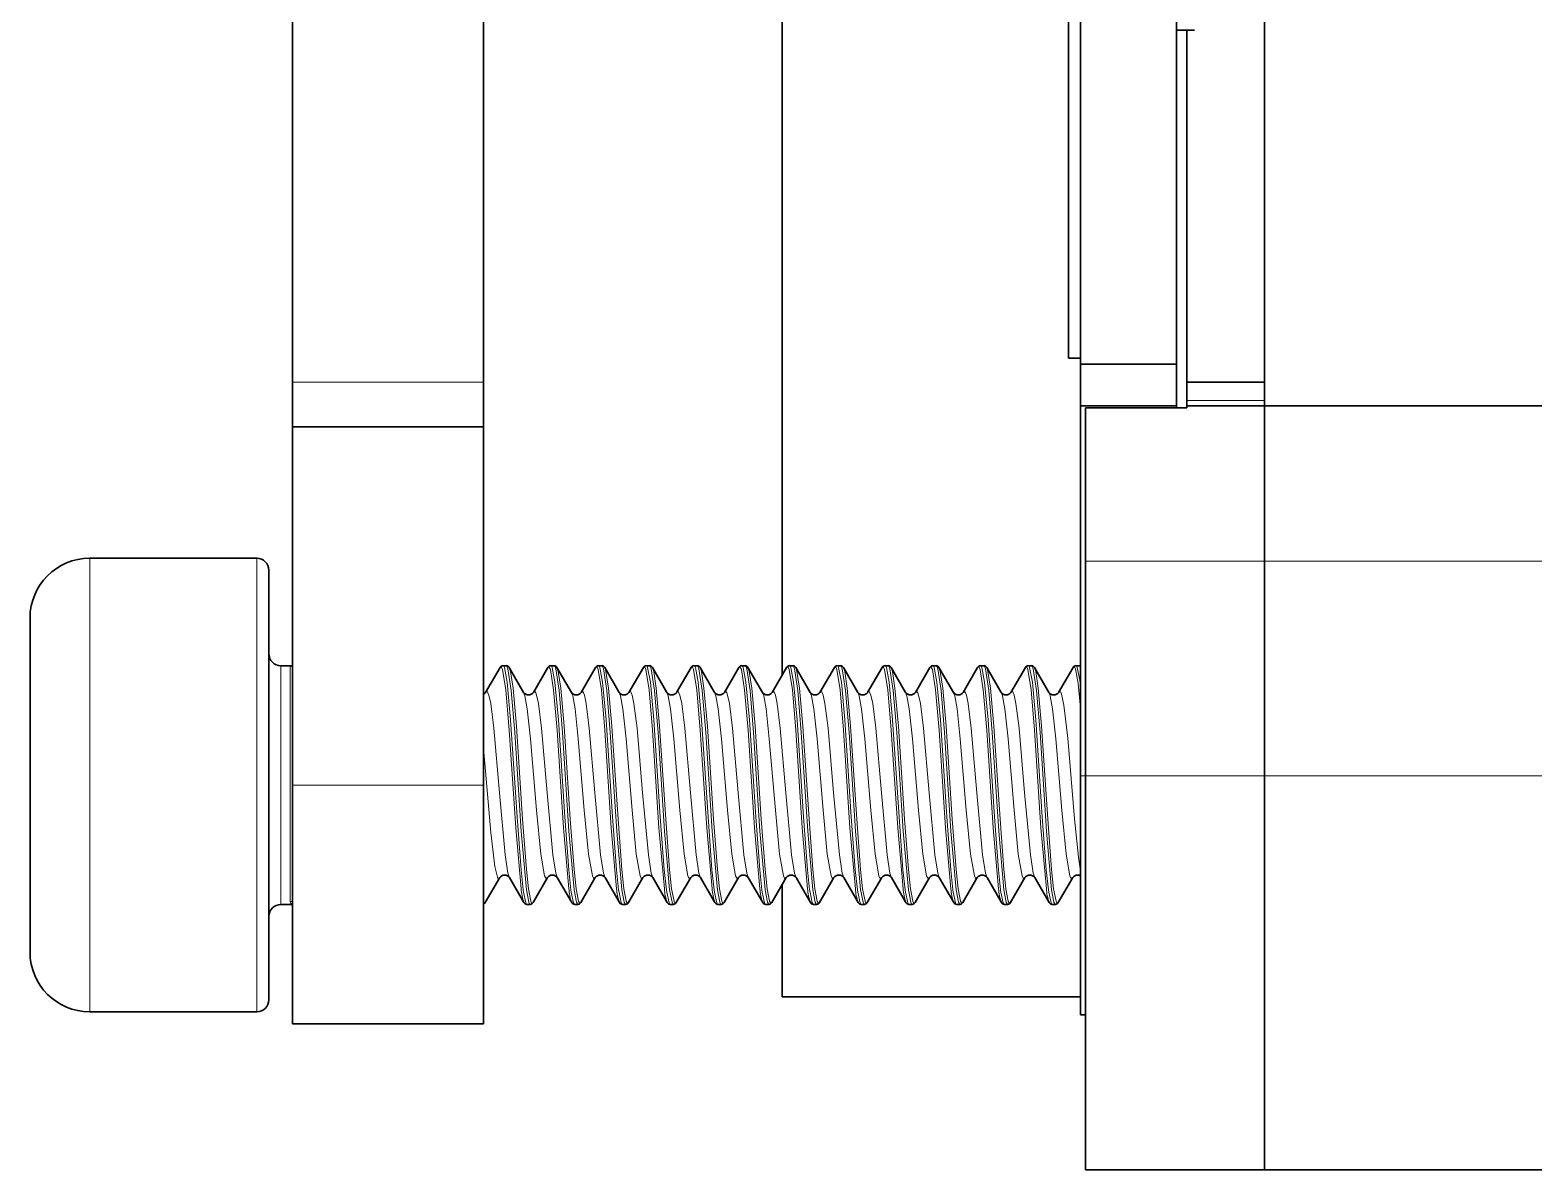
# Model space of a CAD drawing. Extents: x 370 to 946, y 143 to 764.
# Drawn here: x 581.14 to 593.74, y 402.13 to 411.68 of the extents above; entities that cross this region are included whole.
import ezdxf

# ---------------------------------------------------------------- set-up
doc = ezdxf.new("R2010")
doc.units = 0

msp = doc.modelspace()

# ---------------------------------------------------------------- linework, layer by layer
at = {"color": 7, "lineweight": 35, "ltscale": 0.495161}
msp.add_line((587.439, 406.275), (587.439, 426.082), dxfattribs=at)
at = {"color": 7, "lineweight": 35, "ltscale": 0.227551}
msp.add_line((591.48, 408.532), (591.48, 417.634), dxfattribs=at)
at = {"color": 7, "lineweight": 35, "ltscale": 0.1312}
for p, q in [((583.339, 408.732), (583.339, 413.98)), ((584.939, 408.732), (584.939, 413.98))]:
    msp.add_line(p, q, dxfattribs=at)
at = {"color": 7, "lineweight": 35, "ltscale": 0.127501}
msp.add_line((590.744, 413.982), (590.744, 408.882), dxfattribs=at)
at = {"color": 7, "lineweight": 35, "ltscale": 0.125}
for p, q in [((589.839, 408.932), (589.839, 413.932)), ((589.939, 413.932), (589.939, 408.932))]:
    msp.add_line(p, q, dxfattribs=at)
at = {"color": 7, "lineweight": 35, "ltscale": 0.075196}
msp.add_line((591.48, 411.74), (591.48, 408.732), dxfattribs=at)
at = {"color": 7, "lineweight": 35, "ltscale": 0.003751}
msp.add_line((590.744, 411.681), (590.894, 411.681), dxfattribs=at)
at = {"color": 7, "lineweight": 35, "ltscale": 0.073739}
msp.add_line((590.83, 411.681), (590.83, 408.732), dxfattribs=at)
at = {"color": 7, "lineweight": 35, "ltscale": 0.002499}
msp.add_line((589.839, 408.932), (589.939, 408.932), dxfattribs=at)
at = {"color": 7, "lineweight": 35, "ltscale": 0.00125}
msp.add_line((589.939, 408.932), (589.939, 408.882), dxfattribs=at)
at = {"color": 7, "lineweight": 35, "ltscale": 0.064445}
msp.add_line((589.939, 408.932), (589.939, 406.354), dxfattribs=at)
at = {"color": 7, "lineweight": 35, "ltscale": 0.008749}
for p, q in [((589.939, 408.882), (589.939, 408.532)), ((590.744, 408.882), (590.744, 408.532))]:
    msp.add_line(p, q, dxfattribs=at)
at = {"color": 7, "lineweight": 35, "ltscale": 0.020125}
for p, q in [((589.939, 408.882), (590.744, 408.882)), ((589.939, 408.532), (590.744, 408.532))]:
    msp.add_line(p, q, dxfattribs=at)
at = {"color": 7, "lineweight": 35, "ltscale": 0.0094}
for p, q in [((583.339, 408.732), (583.339, 408.356)), ((584.939, 408.732), (584.939, 408.356))]:
    msp.add_line(p, q, dxfattribs=at)
at = {"color": 7, "lineweight": 13, "ltscale": 0.039999}
for p, q in [((584.939, 408.732), (583.339, 408.732)), ((584.939, 405.356), (583.339, 405.356))]:
    msp.add_line(p, q, dxfattribs=at)
at = {"color": 7, "lineweight": 35, "ltscale": 0.003837}
for p, q in [((590.83, 408.732), (590.83, 408.578)), ((591.48, 408.732), (591.48, 408.578))]:
    msp.add_line(p, q, dxfattribs=at)
at = {"color": 7, "lineweight": 35, "ltscale": 0.016249}
for p, q in [((591.48, 408.732), (590.83, 408.732)), ((591.48, 408.532), (590.83, 408.532))]:
    msp.add_line(p, q, dxfattribs=at)
at = {"color": 7, "lineweight": 35, "ltscale": 0.001163}
for p, q in [((590.83, 408.578), (590.83, 408.532)), ((591.48, 408.578), (591.48, 408.532))]:
    msp.add_line(p, q, dxfattribs=at)
at = {"color": 7, "lineweight": 13, "ltscale": 0.016249}
msp.add_line((590.83, 408.578), (591.48, 408.578), dxfattribs=at)
at = {"color": 7, "lineweight": 35, "ltscale": 0.0775}
msp.add_line((589.939, 408.532), (589.939, 405.432), dxfattribs=at)
at = {"color": 7, "lineweight": 35, "ltscale": 0.032114}
msp.add_line((589.98, 408.516), (589.98, 407.232), dxfattribs=at)
at = {"color": 7, "lineweight": 35, "ltscale": 0.021251}
msp.add_line((589.98, 408.516), (590.83, 408.516), dxfattribs=at)
at = {"color": 7, "lineweight": 35, "ltscale": 0.00038681}
for p, q in [((590.744, 408.532), (590.744, 408.516)), ((590.83, 408.532), (590.83, 408.516))]:
    msp.add_line(p, q, dxfattribs=at)
at = {"color": 7, "lineweight": 35, "ltscale": 0.0325}
for p, q in [((591.48, 407.232), (591.48, 408.532)), ((591.48, 408.532), (591.48, 407.232))]:
    msp.add_line(p, q, dxfattribs=at)
at = {"color": 7, "lineweight": 35, "ltscale": 0.060001}
for p, q in [((591.48, 408.532), (593.88, 408.532)), ((591.48, 402.132), (593.88, 402.132))]:
    msp.add_line(p, q, dxfattribs=at)
at = {"color": 7, "lineweight": 35, "ltscale": 0.075}
for p, q in [((583.339, 405.356), (583.339, 408.356)), ((584.939, 405.356), (584.939, 408.356))]:
    msp.add_line(p, q, dxfattribs=at)
at = {"color": 7, "lineweight": 35, "ltscale": 0.039999}
for p, q in [((584.939, 408.356), (583.339, 408.356)), ((584.939, 403.356), (583.339, 403.356))]:
    msp.add_line(p, q, dxfattribs=at)
at = {"color": 7, "lineweight": 13, "ltscale": 0.089185}
for p, q in [((581.639, 407.256), (581.639, 403.689)), ((583.039, 407.256), (583.039, 403.689))]:
    msp.add_line(p, q, dxfattribs=at)
at = {"color": 7, "lineweight": 35, "ltscale": 0.034999}
for p, q in [((583.039, 407.256), (581.639, 407.256)), ((583.039, 403.456), (581.639, 403.456))]:
    msp.add_line(p, q, dxfattribs=at)
at = {"color": 7, "lineweight": 13, "ltscale": 0.0375}
for p, q in [((591.48, 407.232), (589.98, 407.232)), ((591.48, 405.432), (589.98, 405.432))]:
    msp.add_line(p, q, dxfattribs=at)
at = {"color": 7, "lineweight": 35, "ltscale": 0.045}
for p, q in [((589.98, 407.232), (589.98, 405.432)), ((591.48, 405.432), (591.48, 407.232)), ((591.48, 407.232), (591.48, 405.432))]:
    msp.add_line(p, q, dxfattribs=at)
at = {"color": 7, "lineweight": 13, "ltscale": 0.060001}
for p, q in [((591.48, 407.232), (593.88, 407.232)), ((591.48, 405.432), (593.88, 405.432))]:
    msp.add_line(p, q, dxfattribs=at)
at = {"color": 7, "lineweight": 35, "ltscale": 0.084491}
msp.add_line((583.139, 407.156), (583.139, 403.777), dxfattribs=at)
at = {"color": 7, "lineweight": 35, "ltscale": 0.065715}
msp.add_line((581.139, 406.756), (581.139, 404.128), dxfattribs=at)
at = {"color": 7, "lineweight": 13, "ltscale": 0.04694}
for p, q in [((583.239, 406.356), (583.239, 404.479)), ((583.319, 406.356), (583.319, 404.479))]:
    msp.add_line(p, q, dxfattribs=at)
at = {"color": 7, "lineweight": 35, "ltscale": 0.002}
msp.add_line((583.319, 406.356), (583.239, 406.356), dxfattribs=at)
at = {"color": 7, "lineweight": 35, "ltscale": 0.046001}
msp.add_line((583.339, 406.336), (583.339, 404.496), dxfattribs=at)
at = {"color": 7, "lineweight": 35, "ltscale": 0.006017}
for p, q in [((585.077, 406.34), (584.956, 406.132)), ((585.553, 406.34), (585.674, 406.132)), ((585.877, 406.34), (585.756, 406.132)), ((585.953, 406.34), (586.074, 406.132)), ((586.277, 406.34), (586.156, 406.132)), ((586.353, 406.34), (586.474, 406.132)), ((586.753, 406.34), (586.874, 406.132)), ((587.077, 406.34), (586.956, 406.132)), ((587.553, 406.34), (587.674, 406.132)), ((587.877, 406.34), (587.756, 406.132)), ((587.953, 406.34), (588.074, 406.132)), ((588.277, 406.34), (588.156, 406.132)), ((588.353, 406.34), (588.474, 406.132)), ((588.753, 406.34), (588.874, 406.132)), ((589.077, 406.34), (588.956, 406.132)), ((589.553, 406.34), (589.674, 406.132)), ((589.877, 406.34), (589.756, 406.132)), ((585.277, 404.373), (585.156, 404.581)), ((586.077, 404.373), (585.956, 404.581)), ((586.877, 404.373), (586.756, 404.581)), ((587.277, 404.373), (587.156, 404.581)), ((588.077, 404.373), (587.956, 404.581)), ((588.877, 404.373), (588.756, 404.581)), ((589.277, 404.373), (589.156, 404.581))]:
    msp.add_line(p, q, dxfattribs=at)
at = {"color": 7, "lineweight": 35, "ltscale": 0.000671387}
for p, q in [((585.129, 406.356), (585.102, 406.356)), ((585.529, 406.356), (585.502, 406.356)), ((586.329, 406.356), (586.302, 406.356)), ((587.129, 406.356), (587.102, 406.356)), ((587.529, 406.356), (587.502, 406.356)), ((588.329, 406.356), (588.302, 406.356)), ((589.129, 406.356), (589.102, 406.356)), ((589.529, 406.356), (589.502, 406.356)), ((585.329, 404.356), (585.302, 404.356)), ((586.129, 404.356), (586.102, 404.356)), ((586.529, 404.356), (586.502, 404.356)), ((587.329, 404.356), (587.302, 404.356)), ((588.129, 404.356), (588.102, 404.356)), ((588.529, 404.356), (588.502, 404.356)), ((589.329, 404.356), (589.302, 404.356))]:
    msp.add_line(p, q, dxfattribs=at)
at = {"color": 7, "lineweight": 35, "ltscale": 0.006018}
for p, q in [((585.153, 406.34), (585.274, 406.132)), ((585.477, 406.34), (585.356, 406.132)), ((586.677, 406.34), (586.556, 406.132)), ((587.153, 406.34), (587.274, 406.132)), ((587.477, 406.34), (587.356, 406.132)), ((588.677, 406.34), (588.556, 406.132)), ((589.153, 406.34), (589.274, 406.132)), ((589.477, 406.34), (589.356, 406.132)), ((584.953, 404.372), (585.074, 404.581)), ((585.353, 404.372), (585.474, 404.581)), ((585.677, 404.373), (585.556, 404.581)), ((585.753, 404.372), (585.874, 404.581)), ((586.477, 404.373), (586.356, 404.581)), ((586.553, 404.372), (586.674, 404.581)), ((586.953, 404.372), (587.074, 404.581)), ((587.353, 404.372), (587.474, 404.581)), ((587.677, 404.373), (587.556, 404.581)), ((587.753, 404.372), (587.874, 404.581)), ((588.477, 404.373), (588.356, 404.581)), ((588.553, 404.372), (588.674, 404.581)), ((588.953, 404.372), (589.074, 404.581)), ((589.353, 404.372), (589.474, 404.581)), ((589.677, 404.373), (589.556, 404.581)), ((589.753, 404.372), (589.874, 404.581))]:
    msp.add_line(p, q, dxfattribs=at)
at = {"color": 7, "lineweight": 35, "ltscale": 0.000669861}
for p, q in [((585.929, 406.356), (585.902, 406.356)), ((586.729, 406.356), (586.702, 406.356)), ((587.929, 406.356), (587.902, 406.356)), ((588.729, 406.356), (588.702, 406.356)), ((589.929, 406.356), (589.902, 406.356)), ((585.729, 404.356), (585.702, 404.356)), ((586.929, 404.356), (586.902, 404.356)), ((587.729, 404.356), (587.702, 404.356)), ((588.929, 404.356), (588.902, 404.356)), ((589.729, 404.356), (589.702, 404.356))]:
    msp.add_line(p, q, dxfattribs=at)
at = {"color": 7, "lineweight": 35, "ltscale": 0.000277936}
msp.add_line((589.929, 406.356), (589.939, 406.354), dxfattribs=at)
at = {"color": 7, "lineweight": 35, "ltscale": 0.05}
for p, q in [((589.939, 405.432), (589.939, 403.432)), ((583.339, 405.356), (583.339, 403.356)), ((584.939, 405.356), (584.939, 403.356))]:
    msp.add_line(p, q, dxfattribs=at)
at = {"color": 7, "lineweight": 13, "ltscale": 0.001021}
msp.add_line((589.939, 405.432), (589.98, 405.432), dxfattribs=at)
at = {"color": 7, "lineweight": 35, "ltscale": 0.0825}
for p, q in [((589.98, 405.432), (589.98, 402.132)), ((591.48, 405.432), (591.48, 402.132)), ((591.48, 405.432), (591.48, 402.132))]:
    msp.add_line(p, q, dxfattribs=at)
at = {"color": 7, "lineweight": 35, "ltscale": 0.006019}
for p, q in [((586.153, 404.372), (586.274, 404.581)), ((588.153, 404.372), (588.274, 404.581))]:
    msp.add_line(p, q, dxfattribs=at)
at = {"color": 7, "lineweight": 35, "ltscale": 0.023485}
msp.add_line((587.439, 403.582), (587.439, 404.521), dxfattribs=at)
at = {"color": 7, "lineweight": 35, "ltscale": 0.025354}
msp.add_line((589.939, 404.596), (589.939, 403.582), dxfattribs=at)
at = {"color": 7, "lineweight": 13, "ltscale": 0.00306}
msp.add_line((583.239, 404.479), (583.239, 404.356), dxfattribs=at)
at = {"color": 7, "lineweight": 13, "ltscale": 0.002471}
msp.add_line((583.319, 404.479), (583.319, 404.38), dxfattribs=at)
at = {"color": 7, "lineweight": 35, "ltscale": 0.002422}
msp.add_line((583.339, 404.496), (583.339, 404.4), dxfattribs=at)
at = {"color": 7, "lineweight": 35, "ltscale": 0.002229}
msp.add_line((583.329, 404.356), (583.239, 404.356), dxfattribs=at)
at = {"color": 7, "lineweight": 13, "ltscale": 0.000152445}
msp.add_line((583.329, 404.356), (583.323, 404.36), dxfattribs=at)
at = {"color": 7, "lineweight": 35, "ltscale": 0.000276096}
msp.add_line((583.329, 404.356), (583.339, 404.359), dxfattribs=at)
at = {"color": 7, "lineweight": 35, "ltscale": 0.004285}
msp.add_line((581.139, 404.128), (581.139, 403.956), dxfattribs=at)
at = {"color": 7, "lineweight": 35, "ltscale": 0.005509}
msp.add_line((583.139, 403.777), (583.139, 403.556), dxfattribs=at)
at = {"color": 7, "lineweight": 13, "ltscale": 0.005814}
for p, q in [((581.639, 403.689), (581.639, 403.456)), ((583.039, 403.689), (583.039, 403.456))]:
    msp.add_line(p, q, dxfattribs=at)
at = {"color": 7, "lineweight": 35, "ltscale": 0.0625}
msp.add_line((587.439, 403.582), (589.939, 403.582), dxfattribs=at)
at = {"color": 7, "lineweight": 35, "ltscale": 0.001021}
msp.add_line((589.939, 403.432), (589.98, 403.432), dxfattribs=at)
at = {"color": 7, "lineweight": 35, "ltscale": 0.0375}
msp.add_line((591.48, 402.132), (589.98, 402.132), dxfattribs=at)
at = {"color": 7, "lineweight": 13}
for points in [[(585.084, 406.346), (585.086, 406.346), (585.089, 406.344), (585.092, 406.339), (585.098, 406.323), (585.125, 406.154), (585.154, 405.815), (585.208, 404.997), (585.253, 404.487)], [(585.102, 406.356), (585.103, 406.356), (585.106, 406.355), (585.108, 406.351), (585.113, 406.34), (585.136, 406.217), (585.165, 405.902), (585.219, 405.091), (585.252, 404.647), (585.27, 404.479)], [(585.129, 406.356), (585.13, 406.356), (585.133, 406.353), (585.137, 406.348), (585.143, 406.331), (585.171, 406.147), (585.2, 405.797), (585.254, 404.97), (585.297, 404.479)], [(585.153, 406.34), (585.164, 406.307), (585.185, 406.167), (585.213, 405.849), (585.265, 405.071), (585.297, 404.648), (585.314, 404.488)], [(585.484, 406.346), (585.486, 406.346), (585.489, 406.344), (585.492, 406.339), (585.498, 406.323), (585.525, 406.154), (585.554, 405.815), (585.608, 404.997), (585.653, 404.487)], [(585.502, 406.356), (585.503, 406.356), (585.506, 406.355), (585.508, 406.351), (585.513, 406.34), (585.536, 406.217), (585.565, 405.902), (585.619, 405.091), (585.652, 404.647), (585.67, 404.479)], [(585.529, 406.356), (585.53, 406.356), (585.534, 406.353), (585.537, 406.348), (585.543, 406.331), (585.571, 406.147), (585.6, 405.797), (585.654, 404.97), (585.697, 404.479)], [(585.553, 406.34), (585.564, 406.307), (585.585, 406.167), (585.613, 405.849), (585.665, 405.071), (585.697, 404.648), (585.714, 404.488)], [(585.884, 406.346), (585.886, 406.346), (585.889, 406.344), (585.892, 406.339), (585.898, 406.323), (585.925, 406.154), (585.954, 405.815), (586.008, 404.997), (586.053, 404.487)], [(585.902, 406.356), (585.903, 406.356), (585.906, 406.355), (585.908, 406.351), (585.913, 406.34), (585.936, 406.217), (585.965, 405.902), (586.019, 405.091), (586.052, 404.647), (586.07, 404.479)], [(585.929, 406.356), (585.93, 406.356), (585.933, 406.353), (585.937, 406.348), (585.943, 406.331), (585.971, 406.147), (586, 405.797), (586.054, 404.97), (586.097, 404.479)], [(585.953, 406.34), (585.964, 406.307), (585.985, 406.167), (586.013, 405.849), (586.065, 405.071), (586.097, 404.648), (586.114, 404.488)], [(586.284, 406.346), (586.286, 406.346), (586.289, 406.344), (586.292, 406.339), (586.298, 406.323), (586.325, 406.154), (586.354, 405.815), (586.408, 404.997), (586.453, 404.487)], [(586.302, 406.356), (586.303, 406.356), (586.306, 406.355), (586.308, 406.351), (586.313, 406.34), (586.336, 406.217), (586.365, 405.902), (586.419, 405.091), (586.452, 404.647), (586.47, 404.479)], [(586.329, 406.356), (586.33, 406.356), (586.333, 406.353), (586.337, 406.348), (586.343, 406.331), (586.371, 406.147), (586.4, 405.797), (586.454, 404.97), (586.497, 404.479)], [(586.353, 406.34), (586.364, 406.307), (586.385, 406.167), (586.413, 405.849), (586.465, 405.071), (586.497, 404.648), (586.514, 404.488)], [(586.684, 406.346), (586.686, 406.346), (586.689, 406.344), (586.692, 406.339), (586.698, 406.323), (586.725, 406.154), (586.754, 405.815), (586.808, 404.997), (586.853, 404.487)], [(586.702, 406.356), (586.703, 406.356), (586.706, 406.355), (586.708, 406.351), (586.713, 406.34), (586.736, 406.217), (586.765, 405.902), (586.819, 405.091), (586.852, 404.647), (586.87, 404.479)], [(586.729, 406.356), (586.73, 406.356), (586.734, 406.353), (586.737, 406.348), (586.743, 406.331), (586.771, 406.147), (586.8, 405.797), (586.854, 404.97), (586.897, 404.479)], [(586.753, 406.34), (586.764, 406.307), (586.785, 406.167), (586.813, 405.849), (586.865, 405.071), (586.897, 404.648), (586.914, 404.488)], [(587.084, 406.346), (587.086, 406.346), (587.089, 406.344), (587.092, 406.339), (587.098, 406.323), (587.125, 406.154), (587.154, 405.815), (587.208, 404.997), (587.253, 404.487)], [(587.102, 406.356), (587.103, 406.356), (587.106, 406.355), (587.108, 406.351), (587.113, 406.34), (587.136, 406.217), (587.165, 405.902), (587.219, 405.091), (587.252, 404.647), (587.27, 404.479)], [(587.129, 406.356), (587.13, 406.356), (587.133, 406.353), (587.137, 406.348), (587.143, 406.331), (587.171, 406.147), (587.2, 405.797), (587.254, 404.97), (587.297, 404.479)], [(587.153, 406.34), (587.164, 406.307), (587.185, 406.167), (587.213, 405.849), (587.265, 405.071), (587.297, 404.648), (587.314, 404.488)], [(587.484, 406.346), (587.486, 406.346), (587.489, 406.344), (587.492, 406.339), (587.498, 406.323), (587.525, 406.154), (587.554, 405.815), (587.608, 404.997), (587.653, 404.487)], [(587.502, 406.356), (587.503, 406.356), (587.506, 406.355), (587.508, 406.351), (587.513, 406.34), (587.536, 406.217), (587.565, 405.902), (587.619, 405.091), (587.652, 404.647), (587.67, 404.479)], [(587.529, 406.356), (587.53, 406.356), (587.534, 406.353), (587.537, 406.348), (587.543, 406.331), (587.571, 406.147), (587.6, 405.797), (587.654, 404.97), (587.697, 404.479)], [(587.553, 406.34), (587.564, 406.307), (587.585, 406.167), (587.613, 405.849), (587.665, 405.071), (587.697, 404.648), (587.714, 404.488)], [(587.884, 406.346), (587.886, 406.346), (587.889, 406.344), (587.892, 406.339), (587.898, 406.323), (587.925, 406.154), (587.954, 405.815), (588.008, 404.997), (588.053, 404.487)], [(587.902, 406.356), (587.903, 406.356), (587.906, 406.355), (587.908, 406.351), (587.913, 406.34), (587.936, 406.217), (587.965, 405.902), (588.019, 405.091), (588.052, 404.647), (588.07, 404.479)], [(587.929, 406.356), (587.93, 406.356), (587.933, 406.353), (587.937, 406.348), (587.943, 406.331), (587.971, 406.147), (588, 405.797), (588.054, 404.97), (588.097, 404.479)], [(587.953, 406.34), (587.964, 406.307), (587.985, 406.167), (588.013, 405.849), (588.065, 405.071), (588.097, 404.648), (588.114, 404.488)], [(588.284, 406.346), (588.286, 406.346), (588.289, 406.344), (588.292, 406.339), (588.298, 406.323), (588.325, 406.154), (588.354, 405.815), (588.408, 404.997), (588.453, 404.487)], [(588.302, 406.356), (588.303, 406.356), (588.306, 406.355), (588.308, 406.351), (588.313, 406.34), (588.336, 406.217), (588.365, 405.902), (588.419, 405.091), (588.452, 404.647), (588.47, 404.479)], [(588.329, 406.356), (588.33, 406.356), (588.333, 406.353), (588.337, 406.348), (588.343, 406.331), (588.371, 406.147), (588.4, 405.797), (588.454, 404.97), (588.497, 404.479)], [(588.353, 406.34), (588.364, 406.307), (588.385, 406.167), (588.413, 405.849), (588.465, 405.071), (588.497, 404.648), (588.514, 404.488)], [(588.684, 406.346), (588.686, 406.346), (588.689, 406.344), (588.692, 406.339), (588.698, 406.323), (588.725, 406.154), (588.754, 405.815), (588.808, 404.997), (588.853, 404.487)], [(588.702, 406.356), (588.703, 406.356), (588.706, 406.355), (588.708, 406.351), (588.713, 406.34), (588.736, 406.217), (588.765, 405.902), (588.819, 405.091), (588.852, 404.647), (588.87, 404.479)], [(588.729, 406.356), (588.73, 406.356), (588.734, 406.353), (588.737, 406.348), (588.743, 406.331), (588.771, 406.147), (588.8, 405.797), (588.854, 404.97), (588.897, 404.479)], [(588.753, 406.34), (588.764, 406.307), (588.785, 406.167), (588.813, 405.849), (588.865, 405.071), (588.897, 404.648), (588.914, 404.488)], [(589.084, 406.346), (589.086, 406.346), (589.089, 406.344), (589.092, 406.339), (589.098, 406.323), (589.125, 406.154), (589.154, 405.815), (589.208, 404.997), (589.253, 404.487)], [(589.102, 406.356), (589.103, 406.356), (589.106, 406.355), (589.108, 406.351), (589.113, 406.34), (589.136, 406.217), (589.165, 405.902), (589.219, 405.091), (589.252, 404.647), (589.27, 404.479)], [(589.129, 406.356), (589.13, 406.356), (589.133, 406.353), (589.137, 406.348), (589.143, 406.331), (589.171, 406.147), (589.2, 405.797), (589.254, 404.97), (589.297, 404.479)], [(589.153, 406.34), (589.164, 406.307), (589.185, 406.167), (589.213, 405.849), (589.265, 405.071), (589.297, 404.648), (589.314, 404.488)], [(589.484, 406.346), (589.486, 406.346), (589.489, 406.344), (589.492, 406.339), (589.498, 406.323), (589.525, 406.154), (589.554, 405.815), (589.608, 404.997), (589.653, 404.487)], [(589.502, 406.356), (589.503, 406.356), (589.506, 406.355), (589.508, 406.351), (589.513, 406.34), (589.536, 406.217), (589.565, 405.902), (589.619, 405.091), (589.652, 404.647), (589.67, 404.479)], [(589.529, 406.356), (589.53, 406.356), (589.534, 406.353), (589.537, 406.348), (589.543, 406.331), (589.571, 406.147), (589.6, 405.797), (589.654, 404.97), (589.697, 404.479)], [(589.553, 406.34), (589.564, 406.307), (589.585, 406.167), (589.613, 405.849), (589.665, 405.071), (589.697, 404.648), (589.714, 404.488)], [(589.884, 406.346), (589.886, 406.346), (589.888, 406.345), (589.891, 406.341), (589.896, 406.33), (589.919, 406.206), (589.939, 405.999)], [(589.902, 406.356), (589.903, 406.356), (589.905, 406.355), (589.908, 406.352), (589.912, 406.342), (589.933, 406.236), (589.939, 406.186)], [(585.156, 404.581), (585.143, 404.619), (585.119, 404.772), (585.071, 405.29), (585.024, 405.832), (584.998, 406.04), (584.983, 406.108), (584.975, 406.13), (584.971, 406.136), (584.967, 406.139), (584.965, 406.14)], [(585.465, 404.573), (585.462, 404.574), (585.46, 404.575), (585.456, 404.581), (585.45, 404.595), (585.418, 404.776), (585.383, 405.146), (585.332, 405.744), (585.305, 405.995), (585.285, 406.104), (585.274, 406.132)], [(585.556, 404.581), (585.543, 404.619), (585.519, 404.772), (585.471, 405.29), (585.424, 405.832), (585.398, 406.04), (585.383, 406.108), (585.375, 406.13), (585.371, 406.136), (585.367, 406.139), (585.365, 406.14)], [(585.865, 404.573), (585.862, 404.574), (585.86, 404.575), (585.856, 404.581), (585.85, 404.595), (585.818, 404.776), (585.782, 405.146), (585.732, 405.744), (585.705, 405.995), (585.685, 406.104), (585.674, 406.132)], [(585.956, 404.581), (585.943, 404.619), (585.919, 404.772), (585.871, 405.29), (585.824, 405.832), (585.798, 406.04), (585.783, 406.108), (585.775, 406.13), (585.771, 406.136), (585.767, 406.139), (585.765, 406.14)], [(586.265, 404.573), (586.262, 404.574), (586.26, 404.575), (586.256, 404.581), (586.25, 404.595), (586.218, 404.776), (586.182, 405.146), (586.132, 405.744), (586.105, 405.995), (586.085, 406.104), (586.074, 406.132)], [(586.356, 404.581), (586.343, 404.619), (586.319, 404.772), (586.271, 405.29), (586.224, 405.832), (586.198, 406.04), (586.183, 406.108), (586.175, 406.13), (586.171, 406.136), (586.167, 406.139), (586.165, 406.14)], [(586.665, 404.573), (586.662, 404.574), (586.66, 404.575), (586.656, 404.581), (586.65, 404.595), (586.618, 404.776), (586.583, 405.146), (586.532, 405.744), (586.505, 405.995), (586.485, 406.104), (586.474, 406.132)], [(586.756, 404.581), (586.743, 404.619), (586.719, 404.772), (586.671, 405.29), (586.624, 405.832), (586.598, 406.04), (586.583, 406.108), (586.575, 406.13), (586.571, 406.136), (586.567, 406.139), (586.565, 406.14)], [(587.065, 404.573), (587.062, 404.574), (587.06, 404.575), (587.056, 404.581), (587.05, 404.595), (587.018, 404.776), (586.982, 405.146), (586.932, 405.744), (586.905, 405.995), (586.885, 406.104), (586.874, 406.132)], [(587.156, 404.581), (587.143, 404.619), (587.119, 404.772), (587.071, 405.29), (587.024, 405.832), (586.998, 406.04), (586.983, 406.108), (586.975, 406.13), (586.971, 406.136), (586.967, 406.139), (586.965, 406.14)], [(587.465, 404.573), (587.462, 404.574), (587.46, 404.575), (587.456, 404.581), (587.45, 404.595), (587.418, 404.776), (587.383, 405.146), (587.332, 405.744), (587.305, 405.995), (587.285, 406.104), (587.274, 406.132)], [(587.556, 404.581), (587.543, 404.619), (587.519, 404.772), (587.471, 405.29), (587.424, 405.832), (587.398, 406.04), (587.383, 406.108), (587.375, 406.13), (587.371, 406.136), (587.367, 406.139), (587.365, 406.14)], [(587.865, 404.573), (587.862, 404.574), (587.86, 404.575), (587.856, 404.581), (587.85, 404.595), (587.818, 404.776), (587.782, 405.146), (587.732, 405.744), (587.705, 405.995), (587.685, 406.104), (587.674, 406.132)], [(587.956, 404.581), (587.943, 404.619), (587.919, 404.772), (587.871, 405.29), (587.824, 405.832), (587.798, 406.04), (587.783, 406.108), (587.775, 406.13), (587.771, 406.136), (587.767, 406.139), (587.765, 406.14)], [(588.265, 404.573), (588.262, 404.574), (588.26, 404.575), (588.256, 404.581), (588.25, 404.595), (588.218, 404.776), (588.182, 405.146), (588.132, 405.744), (588.105, 405.995), (588.085, 406.104), (588.074, 406.132)], [(588.356, 404.581), (588.343, 404.619), (588.319, 404.772), (588.271, 405.29), (588.224, 405.832), (588.198, 406.04), (588.183, 406.108), (588.175, 406.13), (588.171, 406.136), (588.167, 406.139), (588.165, 406.14)], [(588.665, 404.573), (588.662, 404.574), (588.66, 404.575), (588.656, 404.581), (588.65, 404.595), (588.618, 404.776), (588.583, 405.146), (588.532, 405.744), (588.505, 405.995), (588.485, 406.104), (588.474, 406.132)], [(588.756, 404.581), (588.743, 404.619), (588.719, 404.772), (588.671, 405.29), (588.624, 405.832), (588.598, 406.04), (588.583, 406.108), (588.575, 406.13), (588.571, 406.136), (588.567, 406.139), (588.565, 406.14)], [(589.065, 404.573), (589.062, 404.574), (589.06, 404.575), (589.056, 404.581), (589.05, 404.595), (589.018, 404.776), (588.982, 405.146), (588.932, 405.744), (588.905, 405.995), (588.885, 406.104), (588.874, 406.132)], [(589.156, 404.581), (589.143, 404.619), (589.119, 404.772), (589.071, 405.29), (589.024, 405.832), (588.998, 406.04), (588.983, 406.108), (588.975, 406.13), (588.971, 406.136), (588.967, 406.139), (588.965, 406.14)], [(589.465, 404.573), (589.462, 404.574), (589.46, 404.575), (589.456, 404.581), (589.45, 404.595), (589.418, 404.776), (589.383, 405.146), (589.332, 405.744), (589.305, 405.995), (589.285, 406.104), (589.274, 406.132)], [(589.556, 404.581), (589.543, 404.619), (589.519, 404.772), (589.471, 405.29), (589.424, 405.832), (589.398, 406.04), (589.383, 406.108), (589.375, 406.13), (589.371, 406.136), (589.367, 406.139), (589.365, 406.14)], [(589.865, 404.573), (589.862, 404.574), (589.86, 404.575), (589.856, 404.581), (589.85, 404.595), (589.818, 404.776), (589.782, 405.146), (589.732, 405.744), (589.705, 405.995), (589.685, 406.104), (589.674, 406.132)], [(589.94, 404.636), (589.921, 404.751), (589.889, 405.073), (589.832, 405.749), (589.8, 406.025), (589.781, 406.117), (589.774, 406.133), (589.77, 406.137), (589.767, 406.14), (589.765, 406.14)], [(585.065, 404.573), (585.061, 404.574), (585.059, 404.577), (585.054, 404.585), (585.032, 404.674), (584.999, 404.958), (584.939, 405.665)], [(585.302, 404.356), (585.301, 404.357), (585.298, 404.358), (585.296, 404.36), (585.292, 404.368), (585.273, 404.458), (585.27, 404.479)], [(585.297, 404.479), (585.317, 404.374), (585.324, 404.36), (585.327, 404.357), (585.329, 404.356)], [(585.314, 404.488), (585.334, 404.384), (585.341, 404.37), (585.344, 404.367), (585.346, 404.366)], [(585.702, 404.356), (585.701, 404.357), (585.698, 404.358), (585.696, 404.36), (585.692, 404.368), (585.673, 404.458), (585.67, 404.479)], [(585.697, 404.479), (585.717, 404.374), (585.724, 404.36), (585.727, 404.357), (585.729, 404.356)], [(585.714, 404.488), (585.734, 404.384), (585.741, 404.37), (585.744, 404.367), (585.746, 404.366)], [(586.102, 404.356), (586.101, 404.357), (586.098, 404.358), (586.096, 404.36), (586.092, 404.368), (586.073, 404.458), (586.07, 404.479)], [(586.097, 404.479), (586.117, 404.374), (586.124, 404.36), (586.127, 404.357), (586.129, 404.356)], [(586.114, 404.488), (586.134, 404.384), (586.141, 404.37), (586.144, 404.367), (586.146, 404.366)], [(586.502, 404.356), (586.501, 404.357), (586.498, 404.358), (586.496, 404.36), (586.492, 404.368), (586.473, 404.458), (586.47, 404.479)], [(586.497, 404.479), (586.517, 404.374), (586.524, 404.36), (586.527, 404.357), (586.529, 404.356)], [(586.514, 404.488), (586.534, 404.384), (586.541, 404.37), (586.544, 404.367), (586.546, 404.366)], [(586.902, 404.356), (586.901, 404.357), (586.898, 404.358), (586.896, 404.36), (586.892, 404.368), (586.873, 404.458), (586.87, 404.479)], [(586.897, 404.479), (586.917, 404.374), (586.924, 404.36), (586.927, 404.357), (586.929, 404.356)], [(586.914, 404.488), (586.934, 404.384), (586.941, 404.37), (586.944, 404.367), (586.946, 404.366)], [(587.302, 404.356), (587.301, 404.357), (587.298, 404.358), (587.296, 404.36), (587.292, 404.368), (587.273, 404.458), (587.27, 404.479)], [(587.297, 404.479), (587.317, 404.374), (587.324, 404.36), (587.327, 404.357), (587.329, 404.356)], [(587.314, 404.488), (587.334, 404.384), (587.341, 404.37), (587.344, 404.367), (587.346, 404.366)], [(587.702, 404.356), (587.701, 404.357), (587.698, 404.358), (587.696, 404.36), (587.692, 404.368), (587.673, 404.458), (587.67, 404.479)], [(587.697, 404.479), (587.717, 404.374), (587.724, 404.36), (587.727, 404.357), (587.729, 404.356)], [(587.714, 404.488), (587.734, 404.384), (587.741, 404.37), (587.744, 404.367), (587.746, 404.366)], [(588.102, 404.356), (588.101, 404.357), (588.098, 404.358), (588.096, 404.36), (588.092, 404.368), (588.073, 404.458), (588.07, 404.479)], [(588.097, 404.479), (588.117, 404.374), (588.124, 404.36), (588.127, 404.357), (588.129, 404.356)], [(588.114, 404.488), (588.134, 404.384), (588.141, 404.37), (588.144, 404.367), (588.146, 404.366)], [(588.502, 404.356), (588.501, 404.357), (588.498, 404.358), (588.496, 404.36), (588.492, 404.368), (588.473, 404.458), (588.47, 404.479)], [(588.497, 404.479), (588.517, 404.374), (588.524, 404.36), (588.527, 404.357), (588.529, 404.356)], [(588.514, 404.488), (588.534, 404.384), (588.541, 404.37), (588.544, 404.367), (588.546, 404.366)], [(588.902, 404.356), (588.901, 404.357), (588.898, 404.358), (588.896, 404.36), (588.892, 404.368), (588.873, 404.458), (588.87, 404.479)], [(588.897, 404.479), (588.917, 404.374), (588.924, 404.36), (588.927, 404.357), (588.929, 404.356)], [(588.914, 404.488), (588.934, 404.384), (588.941, 404.37), (588.944, 404.367), (588.946, 404.366)], [(589.302, 404.356), (589.301, 404.357), (589.298, 404.358), (589.296, 404.36), (589.292, 404.368), (589.273, 404.458), (589.27, 404.479)], [(589.297, 404.479), (589.317, 404.374), (589.324, 404.36), (589.327, 404.357), (589.329, 404.356)], [(589.314, 404.488), (589.334, 404.384), (589.341, 404.37), (589.344, 404.367), (589.346, 404.366)], [(589.702, 404.356), (589.701, 404.357), (589.698, 404.358), (589.696, 404.36), (589.692, 404.368), (589.673, 404.458), (589.67, 404.479)], [(589.697, 404.479), (589.717, 404.374), (589.724, 404.36), (589.727, 404.357), (589.729, 404.356)], [(589.714, 404.488), (589.734, 404.384), (589.741, 404.37), (589.744, 404.367), (589.746, 404.366)]]:
    msp.add_lwpolyline(points, dxfattribs=at)
at = {"color": 7, "lineweight": 35}
for centre, radius, start, end in [((581.639, 406.756), 0.5, 90, 180), ((583.039, 407.156), 0.1, 0.0336, 89.9664), ((583.24, 406.456), 0.1, 180.0336, 269.9664), ((583.319, 406.336), 0.02, 0.0336, 89.9664), ((585.103, 406.328), 0.0288, 93.3725, 154.3834), ((585.127, 406.328), 0.0288, 25.6314, 86.6309), ((585.503, 406.328), 0.0288, 93.3725, 154.3834), ((585.527, 406.328), 0.0288, 25.6314, 86.6309), ((585.903, 406.328), 0.0288, 93.3725, 154.3834), ((585.927, 406.328), 0.0288, 25.6314, 86.6309), ((586.303, 406.328), 0.0288, 93.3725, 154.3834), ((586.327, 406.328), 0.0288, 25.6314, 86.6309), ((586.703, 406.328), 0.0288, 93.3725, 154.3834), ((586.727, 406.328), 0.0288, 25.6314, 86.6309), ((587.103, 406.328), 0.0288, 93.3725, 154.3834), ((587.127, 406.328), 0.0288, 25.6314, 86.6309), ((587.503, 406.328), 0.0288, 93.3725, 154.3834), ((587.527, 406.328), 0.0288, 25.6314, 86.6309), ((587.903, 406.328), 0.0288, 93.3725, 154.3834), ((587.927, 406.328), 0.0288, 25.6314, 86.6309), ((588.303, 406.328), 0.0288, 93.3725, 154.3834), ((588.327, 406.328), 0.0288, 25.6314, 86.6309), ((588.703, 406.328), 0.0288, 93.3725, 154.3834), ((588.727, 406.328), 0.0288, 25.6314, 86.6309), ((589.103, 406.328), 0.0288, 93.3725, 154.3834), ((589.127, 406.328), 0.0288, 25.6314, 86.6309), ((589.503, 406.328), 0.0288, 93.3725, 154.3834), ((589.527, 406.328), 0.0288, 25.6314, 86.6309), ((589.903, 406.328), 0.0288, 93.3725, 154.3834), ((584.919, 406.156), 0.0439, 297.0121, 326.9781), ((585.314, 406.16), 0.0489, 214.6608, 271.0862), ((585.316, 406.16), 0.0489, 268.9138, 325.3392), ((585.714, 406.16), 0.0489, 214.6608, 271.0862), ((585.716, 406.16), 0.0489, 268.9138, 325.3392), ((586.114, 406.16), 0.0489, 214.6608, 271.0862), ((586.116, 406.16), 0.0489, 268.9138, 325.3392), ((586.514, 406.16), 0.0489, 214.6608, 271.0862), ((586.516, 406.16), 0.0489, 268.9138, 325.3392), ((586.914, 406.16), 0.0489, 214.6608, 271.0862), ((586.916, 406.16), 0.0489, 268.9138, 325.3392), ((587.314, 406.16), 0.0489, 214.6608, 271.0862), ((587.316, 406.16), 0.0489, 268.9138, 325.3392), ((587.714, 406.16), 0.0489, 214.6608, 271.0862), ((587.716, 406.16), 0.0489, 268.9138, 325.3392), ((588.114, 406.16), 0.0489, 214.6608, 271.0862), ((588.116, 406.16), 0.0489, 268.9138, 325.3392), ((588.514, 406.16), 0.0489, 214.6608, 271.0862), ((588.516, 406.16), 0.0489, 268.9138, 325.3392), ((588.914, 406.16), 0.0489, 214.6608, 271.0862), ((588.916, 406.16), 0.0489, 268.9138, 325.3392), ((589.314, 406.16), 0.0489, 214.6608, 271.0862), ((589.316, 406.16), 0.0489, 268.9138, 325.3392), ((589.714, 406.16), 0.0489, 214.6608, 271.0862), ((589.716, 406.16), 0.0489, 268.9138, 325.3392), ((585.114, 404.553), 0.0489, 88.9138, 145.3392), ((585.116, 404.553), 0.0489, 34.6608, 91.0862), ((585.514, 404.553), 0.0489, 88.9138, 145.3392), ((585.516, 404.553), 0.0489, 34.6608, 91.0862), ((585.914, 404.553), 0.0489, 88.9138, 145.3392), ((585.916, 404.553), 0.0489, 34.6608, 91.0862), ((586.314, 404.553), 0.0489, 88.9138, 145.3392), ((586.316, 404.553), 0.0489, 34.6608, 91.0862), ((586.714, 404.553), 0.0489, 88.9138, 145.3392), ((586.716, 404.553), 0.0489, 34.6608, 91.0862), ((587.114, 404.553), 0.0489, 88.9138, 145.3392), ((587.116, 404.553), 0.0489, 34.6608, 91.0862), ((587.514, 404.553), 0.0489, 88.9138, 145.3392), ((587.516, 404.553), 0.0489, 34.6608, 91.0862), ((587.914, 404.553), 0.0489, 88.9138, 145.3392), ((587.916, 404.553), 0.0489, 34.6608, 91.0862), ((588.314, 404.553), 0.0489, 88.9138, 145.3392), ((588.316, 404.553), 0.0489, 34.6608, 91.0862), ((588.714, 404.553), 0.0489, 88.9138, 145.3392), ((588.716, 404.553), 0.0489, 34.6608, 91.0862), ((589.114, 404.553), 0.0489, 88.9138, 145.3392), ((589.116, 404.553), 0.0489, 34.6608, 91.0862), ((589.514, 404.553), 0.0489, 88.9138, 145.3392), ((589.516, 404.553), 0.0489, 34.6608, 91.0862), ((589.914, 404.553), 0.0489, 88.9138, 145.3392), ((589.915, 404.55), 0.0518, 62.176, 90.0695), ((583.24, 404.256), 0.1, 90.0336, 179.9664), ((584.924, 404.388), 0.033, 298.3297, 331.9782), ((585.303, 404.385), 0.0288, 205.6166, 266.6275), ((585.327, 404.385), 0.0288, 273.3691, 334.3686), ((585.703, 404.385), 0.0288, 205.6166, 266.6275), ((585.727, 404.385), 0.0288, 273.3691, 334.3686), ((586.103, 404.385), 0.0288, 205.6166, 266.6275), ((586.127, 404.385), 0.0288, 273.3691, 334.3686), ((586.503, 404.385), 0.0288, 205.6166, 266.6275), ((586.527, 404.385), 0.0288, 273.3691, 334.3686), ((586.903, 404.385), 0.0288, 205.6166, 266.6275), ((586.927, 404.385), 0.0288, 273.3691, 334.3686), ((587.303, 404.385), 0.0288, 205.6166, 266.6275), ((587.327, 404.385), 0.0288, 273.3691, 334.3686), ((587.703, 404.385), 0.0288, 205.6166, 266.6275), ((587.727, 404.385), 0.0288, 273.3691, 334.3686), ((588.103, 404.385), 0.0288, 205.6166, 266.6275), ((588.127, 404.385), 0.0288, 273.3691, 334.3686), ((588.503, 404.385), 0.0288, 205.6166, 266.6275), ((588.527, 404.385), 0.0288, 273.3691, 334.3686), ((588.903, 404.385), 0.0288, 205.6166, 266.6275), ((588.927, 404.385), 0.0288, 273.3691, 334.3686), ((589.303, 404.385), 0.0288, 205.6166, 266.6275), ((589.327, 404.385), 0.0288, 273.3691, 334.3686), ((589.703, 404.385), 0.0288, 205.6166, 266.6275), ((589.727, 404.385), 0.0288, 273.3691, 334.3686), ((581.639, 403.956), 0.5, 180, 270), ((583.039, 403.556), 0.1, 270.0336, 359.9664)]:
    msp.add_arc(centre, radius, start, end, dxfattribs=at)
at = {"color": 7, "lineweight": 13}
for centre, radius, start, end in [((585.087, 406.337), 0.00986, 103.6847, 160.1213), ((585.487, 406.337), 0.00986, 103.6847, 160.1213), ((585.887, 406.337), 0.00986, 103.6847, 160.1213), ((586.287, 406.337), 0.00986, 103.6847, 160.1213), ((586.687, 406.337), 0.00986, 103.6847, 160.1213), ((587.087, 406.337), 0.00986, 103.6847, 160.1213), ((587.487, 406.337), 0.00986, 103.6847, 160.1213), ((587.887, 406.337), 0.00986, 103.6847, 160.1213), ((588.287, 406.337), 0.00986, 103.6847, 160.1213), ((588.687, 406.337), 0.00986, 103.6847, 160.1213), ((589.087, 406.337), 0.00986, 103.6847, 160.1213), ((589.487, 406.337), 0.00986, 103.6847, 160.1213), ((589.887, 406.337), 0.00986, 103.6847, 160.1213), ((589.92, 406.339), 0.0194, 7.3074, 62.6701), ((584.968, 406.128), 0.0124, 103.5865, 159.954), ((585.368, 406.128), 0.0124, 103.5865, 159.954), ((585.768, 406.128), 0.0124, 103.5865, 159.954), ((586.168, 406.128), 0.0124, 103.5865, 159.954), ((586.568, 406.128), 0.0124, 103.5865, 159.954), ((586.968, 406.128), 0.0124, 103.5865, 159.954), ((587.368, 406.128), 0.0124, 103.5865, 159.954), ((587.768, 406.128), 0.0124, 103.5865, 159.954), ((588.168, 406.128), 0.0124, 103.5865, 159.954), ((588.568, 406.128), 0.0124, 103.5865, 159.954), ((588.968, 406.128), 0.0124, 103.5865, 159.954), ((589.368, 406.128), 0.0124, 103.5865, 159.954), ((589.768, 406.128), 0.0124, 103.5865, 159.954), ((585.062, 404.585), 0.0124, 283.5865, 339.954), ((585.462, 404.585), 0.0124, 283.5865, 339.954), ((585.862, 404.585), 0.0124, 283.5865, 339.954), ((586.262, 404.585), 0.0124, 283.5865, 339.954), ((586.662, 404.585), 0.0124, 283.5865, 339.954), ((587.062, 404.585), 0.0124, 283.5865, 339.954), ((587.462, 404.585), 0.0124, 283.5865, 339.954), ((587.862, 404.585), 0.0124, 283.5865, 339.954), ((588.262, 404.585), 0.0124, 283.5865, 339.954), ((588.662, 404.585), 0.0124, 283.5865, 339.954), ((589.062, 404.585), 0.0124, 283.5865, 339.954), ((589.462, 404.585), 0.0124, 283.5865, 339.954), ((589.862, 404.585), 0.0124, 283.5865, 339.954), ((583.32, 404.4), 0.0198, 269.2218, 359.2001), ((585.695, 404.518), 0.443, 183.9659, 199.1592), ((586.095, 404.518), 0.443, 183.9659, 199.1592), ((586.495, 404.518), 0.443, 183.9659, 199.1592), ((586.895, 404.518), 0.443, 183.9659, 199.1592), ((587.295, 404.518), 0.443, 183.9659, 199.1592), ((587.695, 404.518), 0.443, 183.9659, 199.1592), ((588.095, 404.518), 0.443, 183.9659, 199.1592), ((588.495, 404.518), 0.443, 183.9659, 199.1592), ((588.895, 404.518), 0.443, 183.9659, 199.1592), ((589.295, 404.518), 0.443, 183.9659, 199.1592), ((589.695, 404.518), 0.443, 183.9659, 199.1592), ((590.095, 404.518), 0.443, 183.9659, 199.1592), ((583.355, 404.376), 0.0358, 173.5445, 207.2506), ((583.323, 404.38), 0.0201, 270.3447, 330.1086), ((583.329, 404.376), 0.0199, 270.0064, 314.0202), ((584.948, 404.375), 0.00894, 202.7574, 258.2088), ((584.944, 404.376), 0.00985, 283.6672, 340.0965), ((585.344, 404.376), 0.00985, 283.6672, 340.0965), ((585.744, 404.376), 0.00985, 283.6672, 340.0965), ((586.144, 404.376), 0.00985, 283.6672, 340.0965), ((586.544, 404.376), 0.00985, 283.6672, 340.0965), ((586.944, 404.376), 0.00985, 283.6672, 340.0965), ((587.344, 404.376), 0.00985, 283.6672, 340.0965), ((587.744, 404.376), 0.00985, 283.6672, 340.0965), ((588.144, 404.376), 0.00985, 283.6672, 340.0965), ((588.544, 404.376), 0.00985, 283.6672, 340.0965), ((588.944, 404.376), 0.00985, 283.6672, 340.0965), ((589.344, 404.376), 0.00985, 283.6672, 340.0965), ((589.744, 404.376), 0.00985, 283.6672, 340.0965)]:
    msp.add_arc(centre, radius, start, end, dxfattribs=at)

doc.saveas('drawing.dxf')
